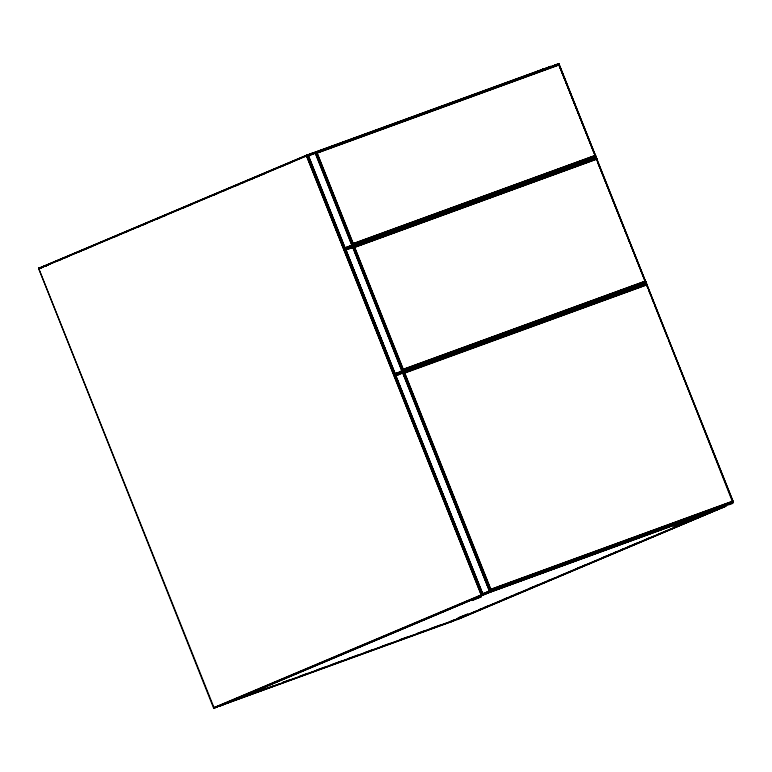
<?xml version="1.0" encoding="UTF-8"?>
<svg xmlns="http://www.w3.org/2000/svg" width="772" height="772" viewBox="0 0 772 772"><rect width="100%" height="100%" fill="white"/><g stroke="black" fill="none" stroke-linecap="round" stroke-linejoin="round"><path stroke-width="1.16" d="M344.592 247.551C346.908 247.918 344.592 249.298 344.611 247.339L308.125 155.384L315.931 152.142L317.244 153.039L559.121 64.906L557.664 64.047L550.947 66.884M394.617 373.474C395.756 374.024 403.717 373.165 403.341 369.392L354.647 247.243L352.505 246.77L402.029 371.236L395.167 374.111L394.617 373.474L396.132 373.773L395.196 373.619M482.268 593.05L395.553 376.003L395.804 375.327L403.351 372.2L404.75 372.944L490.895 589.412L490.403 590.956L482.722 594.131L482.172 593.292M587.077 159.399L588.795 159.621L587.038 159.765L595.501 156.793L595.762 156.118L595.26 155.51L353.238 243.701L351.993 245.515L314.976 152.48L317.128 152.952L559.15 64.761L558.745 63.7L557.673 64.047L559.073 64.79L595.183 155.539L594.691 157.083L595.144 155.423L353.267 243.556L352.804 245.216L345.287 248.343L308.25 155.317L345.142 248.391M354.647 247.243L596.669 159.061L596.631 158.308L352.505 246.77M490.944 589.605L490.394 590.956L490.847 589.297L732.724 501.163L732.271 502.823L732.724 502.379L646.666 284.028L638.502 286.894L643.144 285.708M488.676 592.742L488.83 591.97L488.695 592.751L718.365 509.076L718.491 508.285L718.5 508.893L481.525 595.26L488.522 592.433M213.67 708.271L213.603 707.77L481.178 594.923L482.095 595.135L307.053 155.085L38.6 268.347L213.67 708.271L220.869 705.212M307.459 155.471C311.155 152.46 314.793 153.261 313.596 152.731L307.43 155.462L559.044 63.893M457.323 619.559L457.912 618.748L450.587 621.412C451.302 622.483 449.565 620.939 453.965 620.09M543.459 69.548C540.255 69.634 554.306 66.035 550.175 66.517L537.881 71.622M354.724 247.214L353.451 246.432L345.779 249.607L346.02 250.881L346.589 249.308L346.145 250.968M396.055 376.601L396.625 375.028L396.171 376.688M403.389 369.585L402.849 370.936L403.293 369.277L645.17 281.153L644.716 282.813L645.218 281.259M345.711 250.582L346.599 249.308M395.882 376.456L396.634 375.028L396.123 376.582M645.276 282.031L644.726 282.803L645.267 281.452M637.344 285.215C640.104 285.611 636.707 285.65 637.074 285.495C638.83 285.949 647.901 283.739 645.296 281.23L403.273 369.421L402.029 371.236L352.659 246.722L596.389 158.019M725.555 505.66C721.309 505.592 736.17 504.772 732.85 501.25L490.828 589.432L489.728 591.178L482.867 594.083L395.592 375.491L482.596 594.131L726.375 505.361L724.898 505.235M733.091 502.524L732.281 502.823L732.821 501.472M481.226 595L306.465 155.896L306.667 155.249L543.324 69.046L543.884 69.509L540.496 70.783M725.719 506.364L718.163 508.574L718.771 508.922L725.767 506.2L457.709 619.395L457.912 618.748M307.053 155.085L482.017 595.144L307.053 155.085L38.61 268.444L43.155 266.938M38.889 268.743L306.465 155.896L306.619 155.268M220.715 705.743L220.917 705.097L213.593 707.77L214.191 708.127L488.772 592.549L220.522 705.782M725.342 506.519L725.487 505.901L722.158 507.31M352.814 245.216L353.306 243.672L352.804 245.216L353.306 243.672L317.128 152.952M402.849 370.936L403.341 369.392M490.403 590.956L490.895 589.412M38.909 268.26L43.078 267.015M488.84 592.568L718.549 508.729L707.162 513.399M306.445 155.809L306.986 155.114M594.623 154.574L595.501 156.793L594.691 157.083L595.241 155.732M488.763 592.684L220.396 705.878M38.619 268.309L214.201 708.117L213.603 707.77M314.088 152.952L558.967 63.796L595.81 156.398L352.862 244.627L316.202 152.518M596.486 158.086L645.846 282.118L400.581 371.303M646.521 283.807L733.4 502.138L732.638 502.524L733.342 501.858L490.442 590.368L403.766 372.538L402.53 372.49L489.583 591.255L733.371 502.254M595.135 156.639L595.762 156.118L352.592 245.023L315.738 152.422M645.17 282.369L645.788 281.838L400.707 371.448M551.469 66.778L558.745 63.7L595.723 156.629L344.717 248.208M639.023 286.788L646.299 283.72L733.313 502.369L671.833 348.481M395.167 374.111L345.779 249.607L395.042 374.121L345.779 249.607L395.312 374.073L396.123 373.773M457.391 619.53L725.767 506.2M595.058 156.784L595.801 156.262M645.083 282.513L645.836 281.983M732.638 502.524L733.39 502.003M732.792 502.215L733.342 501.858L490.172 590.763L403.293 372.432L646.598 283.903M351.993 245.515L315.13 152.431M401.546 373.291L403.486 372.152L404.538 372.606M401.652 373.262L403.495 372.152M588.467 161.174L587.955 161.773L588.476 161.174M589.142 160.952L596.274 157.999L645.759 282.349L596.003 158.048M457.709 619.395L220.898 705.569M544.414 69.113L550.561 66.363M544.453 69.113L550.803 66.681M38.639 268.502L306.677 155.462M38.735 268.617L313.75 152.76L543.546 69.113M306.841 155.732L313.799 152.866M48.269 264.921L45.297 265.858M58.267 260.714L61.654 259.373M63.815 258.369L67.203 257.028M78.242 252.28L81.581 250.881M83.801 249.945L87.13 248.536M89.349 247.6L92.679 246.191M114.883 236.83L118.212 235.421M124.881 232.613L127.1 231.677M137.088 227.47L140.485 226.128M142.646 225.125L147.085 223.253M157.073 219.036L160.412 217.636M162.631 216.7L166.019 215.359M182.617 208.266L185.946 206.867M188.165 205.931L191.495 204.522M213.699 195.162L217.029 193.753M223.697 190.945L225.916 190.008M235.904 185.791L239.301 184.45M241.462 183.456L244.792 182.047M250.34 179.702L253.67 178.303M255.889 177.367L259.218 175.958M261.447 175.022L264.835 173.681M281.433 166.598L284.762 165.189M286.981 164.253L290.311 162.853M529.93 74.662L543.98 68.766M530.161 74.681L543.855 68.862M532.333 73.89L535.662 72.481M540.111 70.86L550.745 66.402M546.045 68.438L550.783 66.517M589.432 160.769L595.328 158.299L596.505 158.907M213.574 707.963L481.4 595.019L306.561 155.674M485.163 593.658L487.393 592.722M488.705 592.442L213.632 708.242L481.738 595.115L306.735 155.375M707.056 513.255L718.278 508.623M450.568 621.701L454.081 620.225M456.242 619.221L459.63 617.88M478.505 609.919L481.834 608.519M484.063 607.574L487.393 606.174M503.981 599.091L507.378 597.75M509.597 596.814L512.926 595.405M515.146 594.469L518.475 593.06M529.524 588.322L532.912 586.981M535.073 585.977L538.46 584.636M548.458 580.419L550.677 579.482M577.321 568.25L580.65 566.841M582.87 565.905L586.209 564.506M602.855 557.481L606.194 556.072M608.413 555.136L611.742 553.736M613.962 552.8L617.291 551.391M621.73 549.519L623.95 548.583M628.34 546.644L631.728 545.302M633.889 544.308L637.276 542.967M647.274 538.75L649.493 537.814M676.137 526.572L679.466 525.172M681.686 524.236L685.015 522.827M687.244 521.891L690.573 520.492M450.597 621.836L476.411 610.951M478.572 609.976L493.067 603.926M493.443 603.762L513.052 595.501M513.419 595.337L518.601 593.166M518.977 592.992L542.291 583.159M543.034 582.86L555.242 577.707M557.403 576.732L591.883 562.257M592.249 562.093L611.868 553.833M612.235 553.659L617.417 551.488M617.793 551.324L621.122 549.915M621.798 549.567L641.107 541.49M641.783 541.143L654.058 536.038M656.21 535.054L685.15 522.924M685.517 522.76L690.699 520.589M691.065 520.415L719.938 508.246M220.753 705.492L450.636 621.904L725.641 506.027M457.7 619.183L725.738 506.142M313.963 152.837L558.86 63.729M307.97 155.577L559.111 64.018M307.951 155.838L559.15 64.172M307.999 155.983L308.51 155.799M310.778 154.969L314.165 153.734M559.169 64.346L316.684 152.702L353.084 244.174L595.569 155.809M559.169 64.549L316.916 152.817L353.171 243.933L595.424 155.664M38.706 268.251L45.616 265.713L46.214 266.07L45.616 265.713M45.915 265.684L48.279 264.748M45.876 265.751L48.144 264.931M39.932 268.357L43.078 267.218M595.685 155.963L352.978 244.406L316.443 152.605M344.592 247.754L346.097 248.053M344.611 247.928L350.681 245.718M344.65 248.082L595.791 156.523L569.244 90.614L582.204 123.115M586.228 160.344L344.795 248.304L307.951 155.703M587.347 159.929L588.023 159.679M344.901 248.372L588.795 159.621M596.573 158.183L353.258 246.712L402.617 370.743M345.557 249.771L596.631 158.308M596.669 158.463L345.47 249.993L394.83 374.034L638.058 285.408M345.48 250.128L351.733 247.851M596.698 158.636L354.203 247.001L403.109 369.894L645.604 281.539M345.528 250.273L346.039 250.089M596.698 158.839L354.435 247.117L403.196 369.653L645.46 281.384M394.617 373.272L346.464 251.99M645.71 281.693L403.013 370.126L353.972 246.895M394.685 373.812L645.817 282.243M394.743 373.938L645.759 282.349L611.685 197.246M394.926 374.092L638.82 285.341M402.53 372.49L646.174 283.729M402.685 372.442L489.583 591.255L402.868 372.422L646.415 283.749M395.592 375.491L646.666 284.028M646.704 284.183L395.505 375.723L482.384 594.044L725.825 505.438M395.515 375.858L399.5 374.391M646.724 284.366L403.766 372.538M395.553 376.003L396.065 375.81M646.724 284.569L404.238 372.722L490.664 589.904L733.159 501.549M733.014 501.395L490.751 589.673L404.47 372.837L646.704 284.781L645.228 284.067L646.675 284.916L404.798 373.05L403.341 372.2M733.265 501.703L490.567 590.136L403.997 372.615M482.172 593.494L483.677 593.793L482.481 593.378M732.792 502.225L490.317 590.57L403.524 372.471M482.239 593.822L488.406 591.584M482.297 593.948L733.217 502.456M484.314 593.784L487.45 592.635M488.888 592.143L726.375 505.361M488.898 592.327L718.558 508.555M221.622 704.72L225.019 703.485M231.803 701.015L241.983 697.299M248.777 694.829L256.69 691.944M265.742 688.643L273.664 685.758M290.629 679.572L282.716 682.458L297.51 677.266M299.681 676.272L307.603 673.387M316.655 670.096L324.578 667.211M331.362 664.731L341.542 661.025M348.326 658.555L358.517 654.839M365.301 652.369L373.223 649.484M382.275 646.183L390.188 643.298M407.162 637.112L399.24 639.998L414.033 634.806M416.214 633.822L424.127 630.936M430.921 628.456L441.101 624.751M221.66 704.807L280.535 683.452M299.719 676.359L314.474 671.08M316.694 670.173L397.069 640.992M416.253 633.899L449.101 622.029M220.686 705.434L450.356 621.749M644.726 282.803L645.527 282.513L637.132 261.399M639.399 286.702L642.497 285.891M543.256 69.055L543.884 69.509M450.713 621.914L450.153 621.45M451.137 621.788L450.587 621.412M595.183 158.347L596.64 159.196L354.763 247.329L353.306 246.48L354.512 246.886M481.178 594.923L481.776 595.28M593.736 152.354L558.474 63.758L568.346 88.375M558.474 63.758L565.191 80.558M566.088 82.797L568.327 88.394M583.101 125.353L595.637 156.716M607.651 187.162L597.789 162.525L599.979 168.045M608.548 189.401L610.797 194.998M600.867 170.274L603.077 175.823M603.955 178.052L606.174 183.611M607.053 185.83L609.262 191.388M610.15 193.608L623.863 228.058M624.741 230.278L626.961 235.836M627.839 238.056L630.048 243.614M630.936 245.843L633.146 251.392M634.034 253.621L636.244 259.18M646.029 283.768L647.814 288.236M648.692 290.465L650.931 296.043M651.809 298.281L654.048 303.85M654.917 306.088L667.848 338.416M668.716 340.674L670.964 346.223M587.588 159.283L588.621 161.647M587.54 159.293L588.438 161.531M637.45 284.694L638.338 286.933M631.824 289.307L630.724 287.145M580.901 161.734L581.721 164.011M580.756 161.83L581.577 164.127M631.535 289.413L630.56 287.213L631.361 289.481M580.612 161.956L581.432 164.262L580.062 161.3M630.309 287.319L631.332 290.147M580.004 161.387L580.891 163.625M630.357 287.937L631.255 290.175M353.73 246.818L402.887 370.348M315.97 152.46L352.727 244.83M353.489 246.75L402.762 370.56M315.516 152.402L352.437 245.187M353.045 246.693L402.473 370.907M403.071 372.413L490.027 590.927M402.868 372.422L489.882 591.062M350.594 245.631L351.636 247.995M306.86 155.22L481.931 595.144M306.619 155.568L481.516 595.058M587.627 159.283L588.515 161.522M395.804 375.327L482.722 594.131M256.236 691.461L265.645 687.717L256.236 691.461M458.211 617.87L467.61 614.126L458.211 617.87M471.875 600.519L481.274 596.785L471.875 600.519M673.84 526.929L683.249 523.194L673.84 526.929M488.493 592.259L488.3 592.906L488.579 592.317M308.617 155.462L309.07 155.018L308.626 155.452M550.494 67.328L550.504 67.318M402.328 371.052L352.843 246.693L402.328 371.052M557.809 64.008L559.073 64.79L557.818 63.999M645.363 284.019L646.627 284.81L645.363 284.019M581.914 163.905L581.007 161.666L581.885 163.915"/></g></svg>
